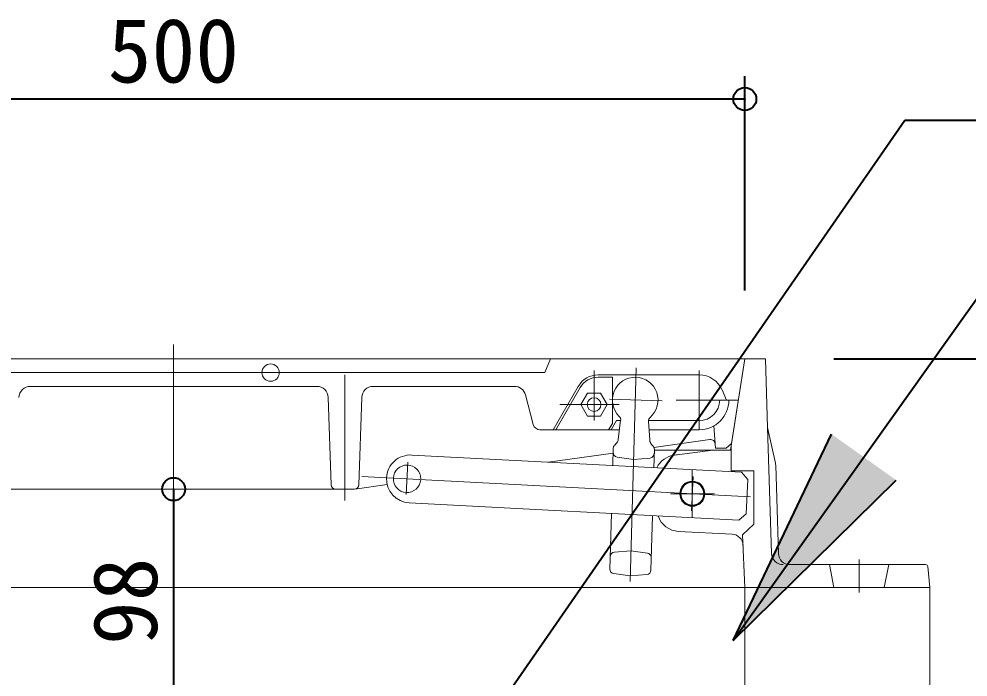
# Model space of a CAD drawing. Units: millimetres at full size, sheet at 1:20. Extents: x -5803 to 5817, y -3160 to 3160.
# Drawn here: x -3415.7 to -3000.4, y 2440.8 to 2728.7 of the extents above; entities that cross this region are included whole.
import ezdxf
from ezdxf.enums import TextEntityAlignment as Align

# ---------------------------------------------------------------- set-up
doc = ezdxf.new("R2010")
doc.units = ezdxf.units.MM
doc.header["$LTSCALE"] = 20
doc.header["$PDMODE"] = 32
doc.header["$PDSIZE"] = 10
for name, color, linetype, lineweight in [('0-7_TEMP01', 3, 'Continuous', 18), ('0-9_躯体', 7, 'Continuous', 9), ('0-E_寸法', 1, 'Continuous', 40)]:
    doc.layers.add(name, color=color, linetype=linetype, lineweight=lineweight)
doc.styles.add('ＭＳ ゴシック', font='')
doc.styles.get('ＭＳ ゴシック').set_extended_font_data('MS Gothic')

msp = doc.modelspace()

# ---------------------------------------------------------------- linework, layer by layer
at = {"layer": '0-7_TEMP01'}
for p, q in [((-3348.06, 2586.35), (-3348.06, 2429.98)), ((-3145.66, 2576.13), (-3148.31, 2482.6)), ((-3273.06, 2572.98), (-3273.06, 2517.98)), ((-3164.07, 2574.98), (-3164.07, 2552.98)), ((-3179.08, 2559.99), (-3153.07, 2559.99)), ((-3157.36, 2562.3), (-3134.23, 2561.65)), ((-3246.26, 2520.66), (-3245.52, 2534.76)), ((-3121.06, 2531.49), (-3121.06, 2510.5)), ((-3095.56, 2519.64), (-3265.7, 2528.57)), ((-3121.46, 2513.49), (-3120.68, 2528.47)), ((-3130.59, 2520.99), (-3111.41, 2520.99)), ((-3048.07, 2492.18), (-3048.07, 2477.81))]:
    msp.add_line(p, q, dxfattribs=at)
at = {"layer": '0-9_躯体'}
for p, q in [((-3606.07, 2579.98), (-3090.06, 2579.98)), ((-3098.07, 2579.98), (-3598.06, 2579.98)), ((-3105.69, 2579.98), (-3216.01, 2579.98)), ((-3185.57, 2573.99), (-3183.06, 2579.98)), ((-3098.07, 2579.98), (-3104.4, 2539.99)), ((-3103.92, 2542.98), (-3098.07, 2579.98)), ((-3089.07, 2579.98), (-3098.07, 2579.98)), ((-3089.07, 2579.98), (-3088.11, 2549.98)), ((-3185.57, 2573.99), (-3525.57, 2573.99)), ((-3162.29, 2572.98), (-3118.07, 2572.98)), ((-3162.29, 2571.99), (-3156.06, 2571.99)), ((-3156.06, 2571.99), (-3156.06, 2551.76)), ((-3118.07, 2574.98), (-3118.07, 2548.99)), ((-3285.41, 2567.98), (-3410.73, 2567.98)), ((-3198.92, 2567.98), (-3260.73, 2567.98)), ((-3170.95, 2567.98), (-3181.93, 2548.99)), ((-3180.77, 2548.99), (-3170.08, 2567.48)), ((-3279.13, 2524.91), (-3280.4, 2563.15)), ((-3265.73, 2563.15), (-3267, 2524.91)), ((-3194.09, 2564.26), (-3190.65, 2551.22)), ((-3169.84, 2559.99), (-3166.96, 2564.99)), ((-3166.96, 2564.99), (-3161.18, 2564.99)), ((-3158.3, 2559.99), (-3161.18, 2564.99)), ((-3106.06, 2561.98), (-3107.98, 2566.38)), ((-3166.96, 2554.98), (-3169.84, 2559.99)), ((-3161.18, 2554.98), (-3158.3, 2559.99)), ((-3105.99, 2561.98), (-3128.18, 2561.98)), ((-3109.07, 2561.98), (-3100.92, 2561.98)), ((-3166.96, 2554.98), (-3161.18, 2554.98)), ((-3157.67, 2548.99), (-3156.06, 2551.76)), ((-3154.21, 2552.98), (-3156.52, 2548.99)), ((-3154.21, 2552.98), (-3156.52, 2548.99)), ((-3154.21, 2552.98), (-3152.43, 2552.98)), ((-3153.45, 2544.76), (-3152.42, 2553.11)), ((-3140.24, 2552.98), (-3118.07, 2552.98)), ((-3139.66, 2544.37), (-3140.22, 2552.76)), ((-3111.64, 2550.68), (-3110.92, 2540.99)), ((-3187.75, 2548.99), (-3152.93, 2548.99)), ((-3180.77, 2548.99), (-3157.67, 2548.99)), ((-3139.97, 2548.99), (-3118.07, 2548.99)), ((-3088.11, 2549.98), (-3084.69, 2534.43)), ((-3088.11, 2549.98), (-3086.35, 2494.83)), ((-3155.04, 2542.31), (-3154.37, 2542.95)), ((-3138.85, 2542.51), (-3138.22, 2541.84)), ((-3113.34, 2544.69), (-3137.84, 2541.27)), ((-3106.24, 2540.99), (-3103.92, 2542.98)), ((-3104.07, 2530.99), (-3104.07, 2542.1)), ((-3099.55, 2530.37), (-3243.85, 2537.93)), ((-3155.72, 2538.77), (-3184.16, 2534.81)), ((-3155.66, 2540.91), (-3155.88, 2533.32)), ((-3137.68, 2540.41), (-3137.9, 2532.38)), ((-3137.69, 2539.99), (-3104.07, 2539.99)), ((-3112.07, 2539.99), (-3128.85, 2537.89)), ((-3127.07, 2538.11), (-3128.85, 2537.89)), ((-3106.24, 2540.99), (-3110.92, 2540.99)), ((-3084.58, 2533.52), (-3083.34, 2494.83)), ((-3094.07, 2530.99), (-3104.07, 2530.99)), ((-3096.7, 2527.22), (-3099.55, 2530.37)), ((-3094.07, 2530.99), (-3094.07, 2507.6)), ((-3097.49, 2512.24), (-3096.7, 2527.22)), ((-3269, 2522.98), (-3427.13, 2522.98)), ((-3254.6, 2524.97), (-3268.72, 2523)), ((-3100.64, 2509.4), (-3244.95, 2516.96)), ((-3156.47, 2512.32), (-3157.16, 2488.05)), ((-3138.49, 2511.38), (-3139.16, 2487.55)), ((-3097.49, 2512.24), (-3100.64, 2509.4)), ((-3127.09, 2504.49), (-3103.59, 2503.23)), ((-3099.05, 2502.98), (-3094.07, 2507.6)), ((-3098.07, 2479.98), (-3099.05, 2502.98)), ((-3155.17, 2495.41), (-3147.93, 2496.01)), ((-3147.93, 2496.01), (-3140.74, 2495.01)), ((-3018.97, 2489.99), (-3078.35, 2489.99)), ((-3061.06, 2489.99), (-3059.07, 2479.98)), ((-3035.07, 2489.99), (-3037.07, 2479.98)), ((-3017.07, 2479.98), (-3017.98, 2489.08)), ((-3155.44, 2486.02), (-3148.24, 2485.01)), ((-3148.24, 2485.01), (-3141, 2485.61)), ((-3533.83, 2479.98), (-3098.07, 2479.98)), ((-3017.07, 2479.98), (-3098.07, 2479.98)), ((-3098.07, 2479.98), (-3098.07, 2429.98)), ((-3017.07, 2479.98), (-3017.07, 2429.98))]:
    msp.add_line(p, q, dxfattribs=at)
msp.add_lwpolyline([(-3153.99, 2537), (-3146.8, 2535.99), (-3139.56, 2536.59)], dxfattribs=at)
for centre, radius in [((-3305.61, 2573.99), 3.81), ((-3164.07, 2559.99), 3), ((-3121.06, 2520.99), 5.5), ((-3121.06, 2520.99), 5.25), ((-3121.06, 2520.99), 5)]:
    msp.add_circle(centre, radius, dxfattribs=at)
for centre, radius, start, end in [((-3162.29, 2562.98), 10, 90, 150), ((-3162.29, 2562.98), 9, 90, 150), ((-3146.06, 2561.98), 10, 310.777, 225.984), ((-3118.07, 2561.98), 11, 23.556, 90), ((-3410.73, 2562.98), 5, 90, 178.091), ((-3285.41, 2562.98), 5, 1.909, 90), ((-3260.73, 2562.98), 5, 90, 178.091), ((-3198.92, 2562.98), 5, 14.744, 90), ((-3118.07, 2561.98), 9, 270, 0), ((-3118.07, 2561.98), 13, 270, 0), ((-3154.4, 2553.36), 2, 352.94, 45.984), ((-3138.23, 2552.89), 2, 130.777, 183.821), ((-3187.75, 2551.99), 3, 194.744, 270), ((-3153.67, 2540.86), 2, 133.38, 178.38), ((-3156.43, 2545.12), 3, 313.38, 352.94), ((-3136.67, 2544.57), 3, 183.821, 223.381), ((-3139.67, 2540.47), 2, 358.381, 43.381), ((-3113.06, 2542.71), 2, 4.236, 97.945), ((-3244.39, 2527.45), 10.5, 87, 177), ((-3153.72, 2538.98), 2, 178.381, 262.04), ((-3139.72, 2538.59), 2, 274.721, 358.381), ((-3127.61, 2527.97), 10, 97.125, 154.22), ((-3245.9, 2527.53), 6, 0, 355.198), ((-3089.58, 2533.36), 5, 1.828, 12.381), ((-3244.39, 2527.45), 10.5, 177, 267), ((-3277.13, 2524.98), 2, 181.909, 270), ((-3269, 2524.98), 2, 270, 358.091), ((-3126.55, 2514.49), 10, 198.853, 266.907), ((-3103.85, 2498.24), 5, 2.463, 86.907), ((-3155.01, 2493.42), 2, 94.721, 178.38), ((-3141.01, 2493.02), 2, 358.38, 82.04), ((-3081.35, 2494.99), 5, 181.828, 270), ((-3078.35, 2494.99), 5, 181.828, 270), ((-3155.16, 2488), 2, 178.381, 262.04), ((-3018.97, 2488.98), 1, 5.711, 90), ((-3141.17, 2487.6), 2, 274.721, 358.381)]:
    msp.add_arc(centre, radius, start, end, dxfattribs=at)
at = {"layer": '0-E_寸法'}
for p, q in [((-3098.07, 2609.98), (-3098.07, 2703.69)), ((-3098.07, 2693.69), (-3598.06, 2693.69)), ((-3277.07, 2324.98), (-3028.07, 2684.41)), ((-3028.07, 2684.41), (-2656.36, 2684.41)), ((-3103.18, 2456.81), (-2992.23, 2612.57)), ((-3059.07, 2579.98), (-2828.22, 2579.98)), ((-3059.07, 2579.98), (-2729.92, 2579.98)), ((-3059.07, 2579.98), (-2633.09, 2579.98)), ((-3103.18, 2456.81), (-3060.19, 2547.09)), ((-3103.18, 2456.81), (-3031.89, 2526.95)), ((-3348.07, 2522.98), (-3348.07, 2424.98))]:
    msp.add_line(p, q, dxfattribs=at)
for p in [(-3098.07, 2693.69), (-3348.07, 2522.98)]:
    msp.add_point(p, dxfattribs=at)
msp.add_solid([(-3060.19, 2547.09), (-3031.89, 2526.95), (-3103.18, 2456.81)], dxfattribs=at)

# ---------------------------------------------------------------- texts
at = {"layer": '0-E_寸法', "style": 'ＭＳ ゴシック'}
msp.add_text('500', height=28.15, dxfattribs=at).set_placement((-3376.87, 2692.47), align=Align.BOTTOM_LEFT)
msp.add_text('98', height=28.15, rotation=90, dxfattribs=at).set_placement((-3346.85, 2454.78), align=Align.BOTTOM_LEFT)

doc.saveas('drawing.dxf')
